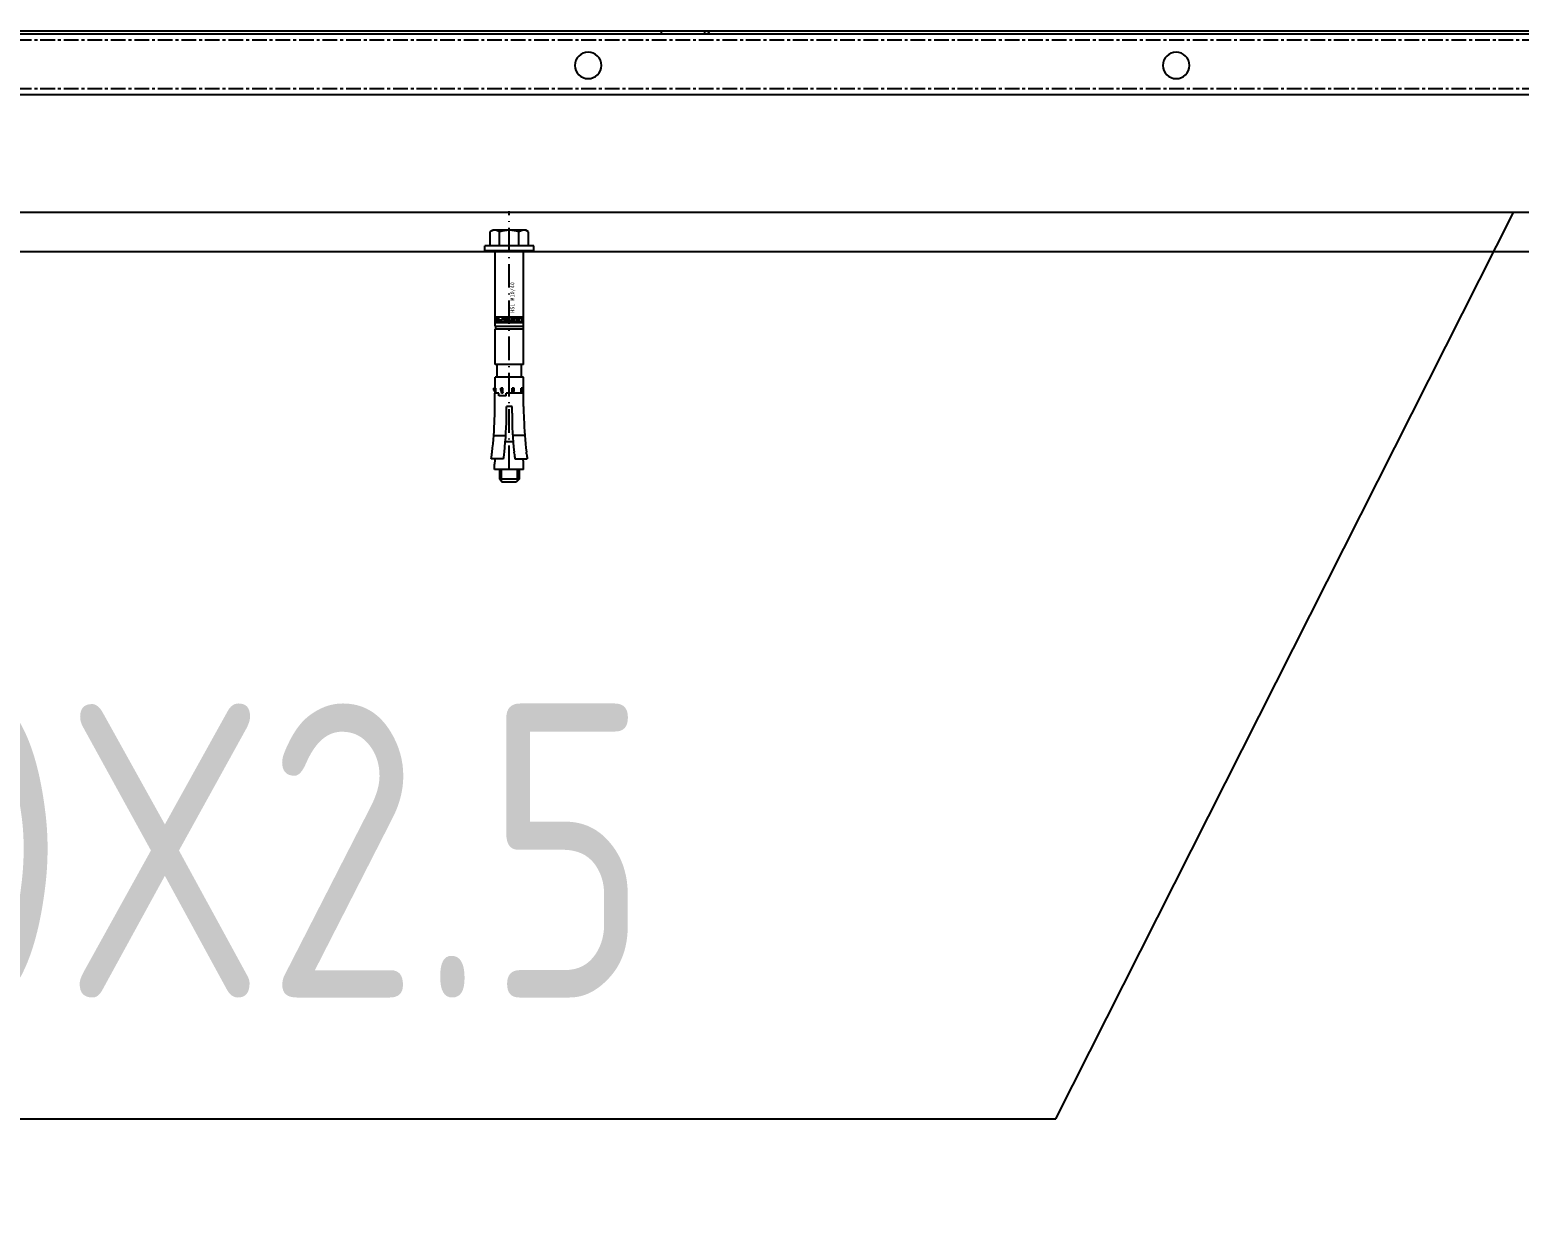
# Model space of a CAD drawing. Header units: millimetres. Extents: x -198529 to 244266, y -64 to 158464.
# Drawn here: x -172015 to -171256, y 118692 to 119300 of the extents above; entities that cross this region are included whole.
import ezdxf

# ---------------------------------------------------------------- set-up
doc = ezdxf.new("R2010")
doc.units = ezdxf.units.MM
doc.linetypes.add('ACAD_ISO10W100', pattern=[18.5, 12, -3, 0.5, -3])
doc.linetypes.add('CENTER', pattern=[12, 7.5, -1.5, 1.5, -1.5])
for name, color, linetype in [('0-DCC', 30, 'Continuous'), ('0-DCC-STRUC', 180, 'Continuous'), ('0-DCC-STRUC-T', 4, 'Continuous'), ('ANCHOR BOLTS', 4, 'Continuous'), ('COIL-BANK', 8, 'Continuous'), ('MITTELLINIEN', 3, 'ACAD_ISO10W100')]:
    doc.layers.add(name, color=color, linetype=linetype)
doc.styles.add('DIM_FONT', font='SIMPLEX', dxfattribs={"width": 0.7, "bigfont": 'GBCBIG'})
doc.styles.add('EDRI-COM', font='tssdeng.shx', dxfattribs={"width": 0.8, "bigfont": 'hztxt.shx'})
doc.dimstyles.new('DIM-1', dxfattribs={"dimtxt": 150, "dimasz": 100, "dimexe": 100, "dimexo": 100, "dimgap": 100, "dimtad": 1, "dimdec": 0, "dimzin": 12, "dimdsep": 46, "dimtxsty": 'DIM_FONT', "dimblk": 'ARCHTICK', "dimcen": 2.5, "dimclrd": 256, "dimclre": 256, "dimclrt": 256, "dimadec": 0, "dimazin": 3, "dimtfac": 1, "dimtdec": 0, "dimtix": 1, "dimtmove": 2, "dimatfit": 3, "dimfxl": 1, "dimlwd": -1, "dimlwe": -1, "dimarcsym": 0})

# ---------------------------------------------------------------- blocks, each defined once
blk = doc.blocks.new('_ArchTick')
at = {"color": 0, "linetype": 'ByBlock', "const_width": 0.4}
blk.add_lwpolyline([(-0.5, -0.5), (0.5, 0.5)], dxfattribs=at)
blk = doc.blocks.new('*D234')
at = {"layer": '0-DCC-STRUC-T', "transparency": 16777216}
for p, q in [((-173645.77, 119087.01), (-173645.77, 117186.06)), ((-166445.77, 117845.06), (-166445.77, 117186.06)), ((-173645.77, 117286.06), (-166445.77, 117286.06))]:
    blk.add_line(p, q, dxfattribs=at)
at = {"layer": 'Defpoints', "color": 0, "transparency": 16777216}
for p in [(-173645.77, 119187.01), (-166445.77, 117945.06), (-166445.77, 117286.06)]:
    blk.add_point(p, dxfattribs=at)
at = {"layer": '0-DCC-STRUC-T', "transparency": 16777216, "xscale": 100, "yscale": 100, "zscale": 100, "rotation": 180}
blk.add_blockref('_ArchTick', (-173645.77, 117286.06), dxfattribs=at)
at = {"layer": '0-DCC-STRUC-T', "transparency": 16777216, "xscale": 100, "yscale": 100, "zscale": 100}
blk.add_blockref('_ArchTick', (-166445.77, 117286.06), dxfattribs=at)
at = {"layer": '0-DCC-STRUC-T', "transparency": 16777216, "insert": (-170045.77, 117461.06), "char_height": 150, "attachment_point": 5, "style": 'DIM_FONT'}
blk.add_mtext('7200', dxfattribs=at)
blk = doc.blocks.new('*D244')
at = {"layer": '0-DCC-STRUC-T', "transparency": 16777216}
for p, q in [((-173645.77, 119087.01), (-173645.77, 117756)), ((-170046, 119087.01), (-170046, 117756)), ((-173645.77, 117856), (-170046, 117856))]:
    blk.add_line(p, q, dxfattribs=at)
at = {"layer": 'Defpoints', "color": 0, "transparency": 16777216}
for p in [(-173645.77, 119187.01), (-170046, 119187.01), (-170046, 117856)]:
    blk.add_point(p, dxfattribs=at)
at = {"layer": '0-DCC-STRUC-T', "transparency": 16777216, "xscale": 100, "yscale": 100, "zscale": 100, "rotation": 180}
blk.add_blockref('_ArchTick', (-173645.77, 117856), dxfattribs=at)
at = {"layer": '0-DCC-STRUC-T', "transparency": 16777216, "xscale": 100, "yscale": 100, "zscale": 100}
blk.add_blockref('_ArchTick', (-170046, 117856), dxfattribs=at)
at = {"layer": '0-DCC-STRUC-T', "transparency": 16777216, "insert": (-171845.89, 118031), "char_height": 150, "attachment_point": 5, "style": 'DIM_FONT'}
blk.add_mtext('3600', dxfattribs=at)
blk = doc.blocks.new('DCC2850x2300(右)')
at = {"color": 0, "linetype": 'Continuous'}
for p, q in [((51160, -74446.08), (53810, -74446.08)), ((51160, -74447.58), (53807, -74447.58)), ((52722.5, -74447.58), (52722.5, -74446.08)), ((51160, -74478.48), (53808.5, -74478.48))]:
    blk.add_line(p, q, dxfattribs=at)
at = {"color": 0, "linetype": 'CENTER'}
for p, q in [((51160, -74450.58), (53808.5, -74450.58)), ((52700.5, -74447.58), (52700.5, -74446.08)), ((51160, -74475.48), (53808.5, -74475.48))]:
    blk.add_line(p, q, dxfattribs=at)
at = {"color": 0, "linetype": 'Continuous'}
for centre in [(52460, -74463.48), (52760, -74463.48)]:
    blk.add_circle(centre, 6.75, dxfattribs=at)
blk.add_arc((52700.5, -74444.58), 3, 210, 270, dxfattribs=at)
blk = doc.blocks.new('H10_40')
for p, q in [((-106.08, 2.88), (-106.08, 9.15)), ((-103.59, 8.83), (-102.63, 8.72)), ((-94.15, 7.92), (-94.15, 1.77)), ((-71.07, 7.9), (-72.58, 7.05)), ((-71.07, 7.7), (-72.58, 6.86)), ((-71.07, 7.9), (-70.08, 7.9)), ((-71.07, 7.7), (-71.07, 7.9)), ((-71.07, 7.7), (-70.08, 7.7)), ((-70.08, 6.86), (-70.08, 7.9)), ((0, -12.5), (0, 12.5)), ((0, 12.5), (2.5, 12.5)), ((2.5, -12.5), (2.5, 12.5)), ((2.5, 9.81), (9.74, 9.81)), ((9.74, 9.81), (10.5, 8.5)), ((10.5, -8.5), (10.5, 8.5)), ((-116.54, 5), (-118, 3.54)), ((-118, -3.54), (-118, 3.54)), ((-111.6, 4.11), (-117.44, 4.11)), ((-111.6, 5), (-116.54, 5)), ((-116.54, -5), (-116.54, 5)), ((-111.6, -7.21), (-111.6, 7.46)), ((-111.6, 7.46), (-108.8, 7.46)), ((-103.66, 2.59), (-102.62, 2.48)), ((-97.43, -1.79), (-97.43, 1.79)), ((-82.75, 1.41), (-79.42, 1.41)), ((-79.42, 7.33), (-72.58, 7.33)), ((-79.42, -1.41), (-79.42, 1.41)), ((-74, 1.65), (-74, 5.25)), ((-74, 5.25), (-72.58, 5.25)), ((-74, 1.65), (-72.58, 1.65)), ((-72.58, 5.25), (-72.58, 7.33)), ((-72.58, 7.21), (-72.3, 7.21)), ((-72.58, 6.86), (-70.08, 6.86)), ((-71.07, 4.36), (-72.58, 3.92)), ((-72.58, 3.27), (-72.58, 3.92)), ((-71.07, 3.71), (-72.58, 3.27)), ((-72.58, 3.27), (-70.08, 3.27)), ((-72.58, -7.21), (-72.58, 1.65)), ((-71.07, 4.36), (-70.08, 4.36)), ((-71.07, 3.71), (-71.07, 4.36)), ((-71.07, 3.71), (-70.08, 3.71)), ((-70.08, 7.21), (-64.5, 7.21)), ((-70.08, 3.27), (-70.08, 4.36)), ((-64.5, -7.21), (-64.5, 7.21)), ((-64.5, 6.17), (-58, 6.17)), ((-58, 7.21), (-40, 7.21)), ((-58, -7.21), (-58, 7.21)), ((-40, -7.21), (-40, 7.21)), ((-38.33, 7.01), (-40, 7.01)), ((-38.33, 7.21), (0, 7.21)), ((-38.33, 7.21), (-38.33, -7.21)), ((0, 0), (0, 0)), ((2.5, 4.91), (9.74, 4.91)), ((-116.54, -5), (-118, -3.54)), ((-111.6, -4.11), (-117.44, -4.11)), ((-111.6, -5), (-116.54, -5)), ((-111.6, -7.21), (-108.8, -7.21)), ((-106.08, -2.88), (-106.08, -9.15)), ((-103.66, -2.59), (-102.62, -2.48)), ((-94.15, -7.92), (-94.15, -1.77)), ((-82.75, -1.41), (-79.42, -1.41)), ((-79.42, -7.33), (-72.58, -7.33)), ((-72.58, -1.5), (-70.08, -1.5)), ((-72.58, -1.5), (-71.07, -1.73)), ((-72.58, -2.23), (-71.07, -2.45)), ((-72.58, -6.05), (-71.07, -6.81)), ((-72.58, -6.05), (-70.08, -6.05)), ((-72.58, -6.42), (-71.07, -7.18)), ((-72.58, -7.21), (-64.5, -7.21)), ((-71.07, -1.73), (-70.08, -1.73)), ((-71.07, -2.45), (-71.07, -1.73)), ((-71.07, -2.45), (-70.08, -2.45)), ((-71.07, -6.81), (-70.08, -6.81)), ((-71.07, -7.18), (-71.07, -6.81)), ((-71.07, -7.18), (-70.08, -7.18)), ((-70.08, -2.45), (-70.08, -1.5)), ((-70.08, -7.18), (-70.08, -6.05)), ((-64.5, -6.17), (-58, -6.17)), ((-58, -7.21), (-40, -7.21)), ((-38.33, -7.01), (-40, -7.01)), ((-38.33, -7.21), (0, -7.21)), ((2.5, -4.91), (9.74, -4.91)), ((-103.59, -8.83), (-102.63, -8.72)), ((0, -12.5), (2.5, -12.5)), ((2.5, -9.81), (9.74, -9.81)), ((9.74, -9.81), (10.5, -8.5))]:
    blk.add_line(p, q)
at = {"color": 1}
for p, q in [((-36.74, -6.99), (-36.74, 6.99)), ((-33.73, 6.99), (-36.74, 6.99)), ((-36.24, 5.54), (-36.24, 6.49)), ((-34.23, 6.49), (-36.24, 6.49)), ((-34.23, 5.54), (-36.24, 5.54)), ((-36.24, 1.12), (-36.24, 5.25)), ((-35.41, 5.25), (-36.24, 5.25)), ((-35.41, 1.12), (-36.24, 1.12)), ((-35.41, 3.66), (-35.41, 5.25)), ((-34.23, 3.66), (-35.41, 3.66)), ((-34.23, 2.71), (-35.41, 2.71)), ((-35.41, 1.12), (-35.41, 2.71)), ((-34.23, 1.77), (-35.06, 1.77)), ((-35.06, 1.77), (-35.06, -0.12)), ((-34.23, 5.54), (-34.23, 6.49)), ((-34.23, 2.71), (-34.23, 3.66)), ((-34.23, -1.06), (-34.23, 1.77)), ((-33.96, 7.22), (-33.92, 7.24)), ((-33.73, -6.99), (-33.73, 6.99)), ((-33.73, -6.99), (-36.74, -6.99)), ((-36.24, -1.06), (-36.24, -0.12)), ((-35.06, -0.12), (-36.24, -0.12)), ((-34.23, -1.06), (-36.24, -1.06)), ((-36.24, -2.3), (-36.24, -1.36)), ((-34.23, -1.36), (-36.24, -1.36)), ((-34.23, -2.3), (-36.24, -2.3)), ((-34.23, -2.59), (-36.24, -2.59)), ((-36.24, -3.54), (-36.24, -2.59)), ((-35.65, -3.54), (-36.24, -3.54)), ((-36.24, -6.49), (-36.24, -5.54)), ((-35.65, -5.54), (-36.24, -5.54)), ((-34.23, -6.49), (-36.24, -6.49)), ((-35.65, -5.54), (-35.65, -3.54)), ((-34.82, -3.54), (-34.23, -3.54)), ((-34.82, -5.54), (-34.82, -3.54)), ((-34.23, -5.54), (-34.82, -5.54)), ((-34.23, -2.3), (-34.23, -1.36)), ((-34.23, -3.54), (-34.23, -2.59)), ((-34.23, -6.49), (-34.23, -5.54))]:
    blk.add_line(p, q, dxfattribs=at)
for centre, radius, start, end in [((-81.08, 192.63), 185.17, 262.24093, 263.01899), ((-81.08, 192.63), 185.17, 263.31699, 268.58991), ((6.2, 7.35), 4.3, 325.43491, 30), ((-108.8, -21.29), 28.75, 84.57411, 90), ((-82.41, 192.63), 191.23, 262.88816, 263.61793), ((-82.41, 192.63), 191.23, 263.93401, 269.89763), ((-81.08, 57.09), 49.79, 264.74836, 271.91847), ((-5.74, 0), 16.24, 342.41205, 17.58795), ((-108.8, 21.54), 28.75, 270, 275.42589), ((-82.41, -192.63), 191.23, 96.38207, 97.11184), ((-81.08, -192.63), 185.17, 91.41009, 96.68301), ((-82.41, -192.63), 191.23, 90.10237, 96.06599), ((-81.08, -57.09), 49.79, 88.08154, 95.25164), ((6.2, -7.35), 4.3, 330, 34.56509), ((-81.08, -192.63), 185.17, 96.98101, 97.75907)]:
    blk.add_arc(centre, radius, start, end)
at = {"layer": 'MITTELLINIEN', "color": 8}
blk.add_line((-111.26, 0), (20.25, 0), dxfattribs=at)
at = {"color": 1}
blk.add_text('HSL M10/40', height=2, dxfattribs=at).set_placement((-31.61, -2.56))

msp = doc.modelspace()

# ---------------------------------------------------------------- linework, layer by layer
at = {"layer": '0-DCC-STRUC'}
for points in [[(-167070.74, 119186.97), (-173070.77, 119187.01), (-173070.77, 119337.01), (-167070.74, 119336.97)], [(-167070.74, 119206.97), (-173070.77, 119207.01), (-173070.77, 119317.01), (-167070.74, 119316.97)]]:
    msp.add_lwpolyline(points, close=True, dxfattribs=at)
at = {"layer": '0-DCC-STRUC-T'}
for p, q in [((-171491.96, 118744.56), (-171258.46, 119207.01)), ((-172894.71, 118744.56), (-171491.96, 118744.56))]:
    msp.add_line(p, q, dxfattribs=at)
at = {"layer": 'COIL-BANK'}
msp.add_line((-177508.96, 119187.01), (-157362.55, 119187.01), dxfattribs=at)

# ---------------------------------------------------------------- block references
at = {"layer": '0-DCC', "xscale": -1}
msp.add_blockref('DCC2850x2300(右)', (-118970.54, 193745.49), dxfattribs=at)
at = {"layer": 'ANCHOR BOLTS', "rotation": 90}
msp.add_blockref('H10_40', (-171770.79, 119187.37), dxfattribs=at)

# ---------------------------------------------------------------- texts
at = {"layer": '0-DCC-STRUC-T', "style": 'EDRI-COM', "width": 0.8}
msp.add_text('C150X75X20X2.5', height=150, dxfattribs=at).set_placement((-172826.02, 118806.48))

# ---------------------------------------------------------------- dimensions: what is measured, and where the dimension line sits
at = {"layer": '0-DCC-STRUC-T'}
for base, p2, picture, middle in [((-166445.77, 117286.06), (-166445.77, 117945.06), '*D234', (-170045.77, 117461.06)), ((-170046, 117856), (-170046, 119187.01), '*D244', (-171845.89, 118031))]:
    dim = msp.add_linear_dim(base=base, p1=(-173645.77, 119187.01), p2=p2, dimstyle='DIM-1', dxfattribs=at)
    dim.commit()
    dim.dimension.update_dxf_attribs({"geometry": picture, "text_midpoint": middle})

doc.saveas('drawing.dxf')
